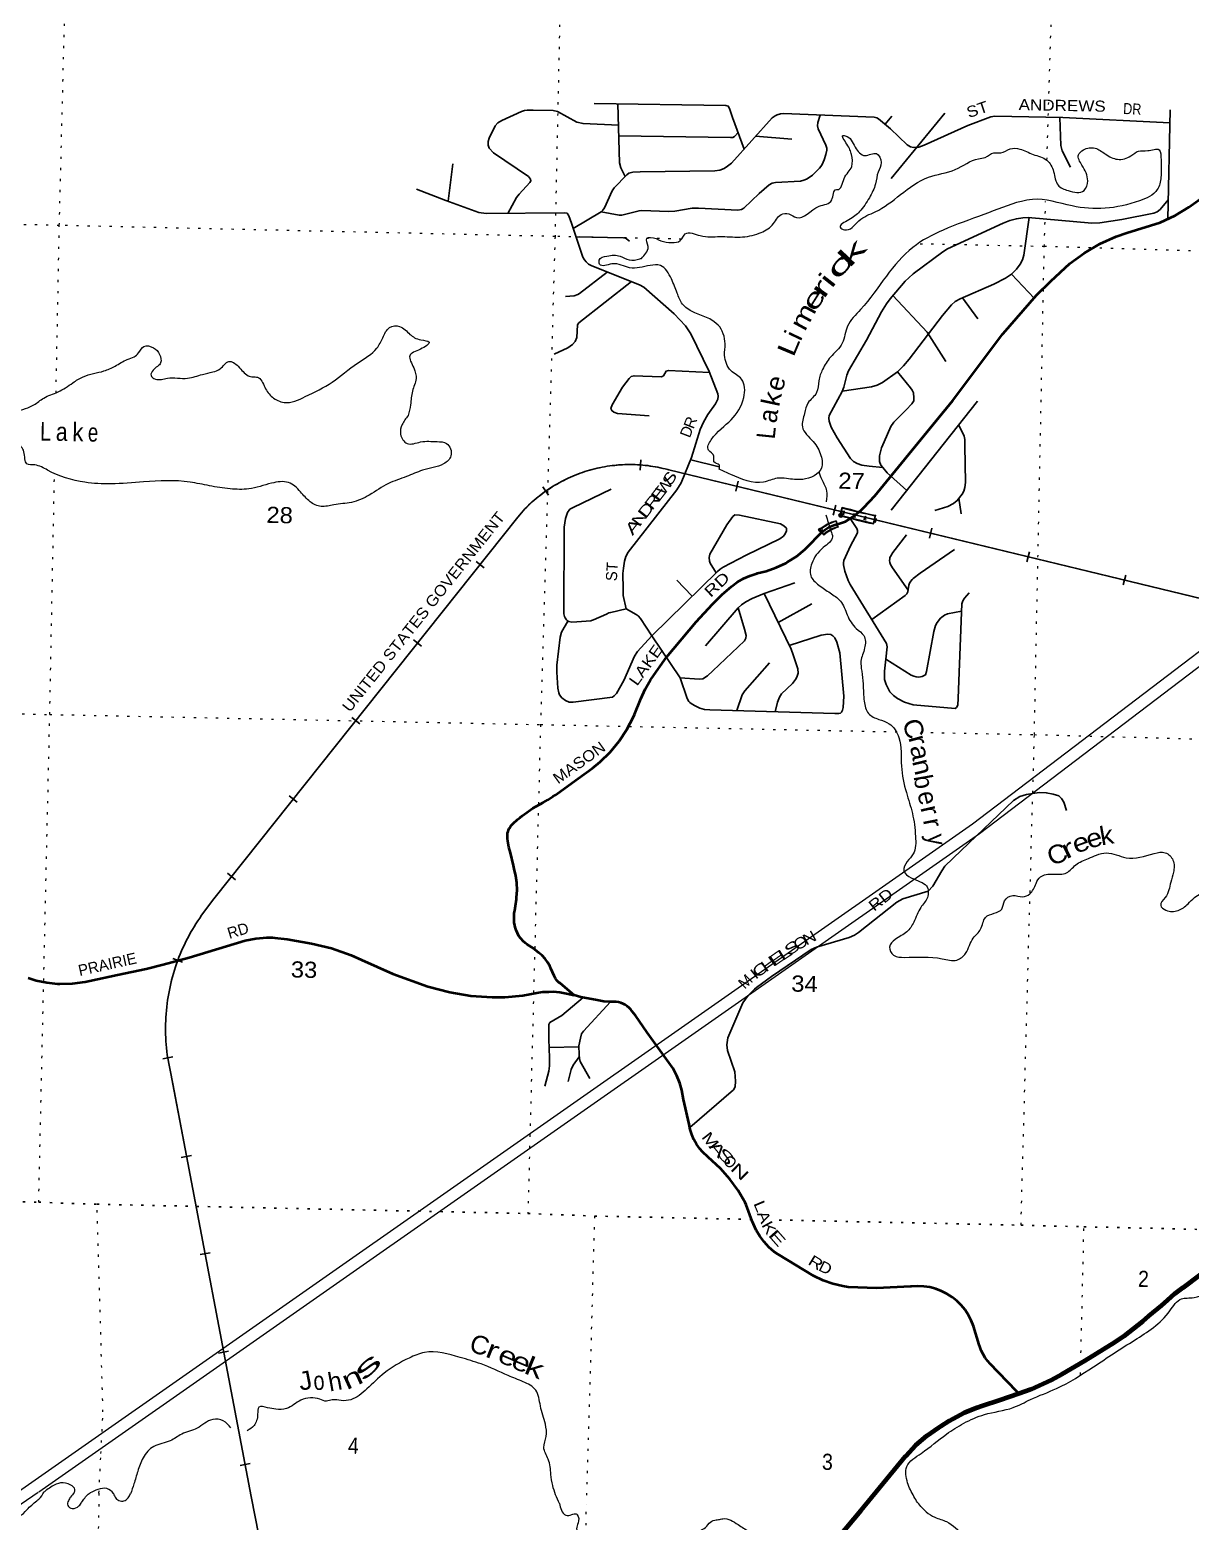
# Model space of a CAD drawing. Header units: feet. Extents: x -751810 to -497223, y -177792 to 12311.
# Drawn here: x -518754 to -506189, y -86075 to -69931 of the extents above; entities that cross this region are included whole.
import ezdxf
from ezdxf.enums import TextEntityAlignment as Align

# ---------------------------------------------------------------- set-up
doc = ezdxf.new("R2010")
doc.units = ezdxf.units.FT
doc.header["$LTSCALE"] = 80
doc.header["$PDMODE"] = 32
doc.header["$PDSIZE"] = 40
doc.linetypes.add('DOTTED', pattern=[1.5, 0.3, -1.2])
for name, color, linetype, lineweight in [('23', 7, 'Continuous', 70), ('26', 7, 'Continuous', 40), ('29', 7, 'Continuous', 25), ('34', 7, 'Continuous', 25), ('39', 7, 'Continuous', 13), ('46', 7, 'Continuous', 13), ('6', 7, 'DOTTED', 25), ('61', 7, 'Continuous', 13), ('7', 7, 'DOTTED', 13)]:
    doc.layers.add(name, color=color, linetype=linetype, lineweight=lineweight)
for name, color, linetype in [('27', 7, 'Continuous'), ('30', 7, 'Continuous'), ('41', 7, 'Continuous')]:
    doc.layers.add(name, color=color, linetype=linetype)

msp = doc.modelspace()

# ---------------------------------------------------------------- linework, layer by layer
at = {"layer": '23'}
for points in [[(-508048.36, -84692.44), (-507914.37, -84646.05), (-507911.21, -84644.74), (-507690.3, -84545.49), (-507578.2, -84483.93), (-507325.37, -84336.69), (-507004.61, -84137.36), (-506905.38, -84069.82), (-506703.64, -83910.48), (-506637.43, -83850.6), (-506499.89, -83739.28), (-506432.22, -83680.23), (-506353.7, -83609.12), (-506268.18, -83546.62), (-506266.58, -83545.58), (-505749.14, -83154.08)], [(-509755.1, -85958.81), (-509274.13, -85374.98), (-509266.34, -85366.41), (-509158.93, -85252.24), (-509040.18, -85149.94), (-508911.38, -85060.6), (-508889.11, -85047.09), (-508797.86, -84988.26), (-508760.38, -84966.58), (-508632.07, -84898.65), (-508497.36, -84844.51), (-508446.59, -84828.22), (-508245.08, -84760.55), (-508048.36, -84692.44)], [(-510374.81, -86689.46), (-510290.5, -86593.76), (-510268.29, -86568.56), (-510247.53, -86543.76), (-509755.1, -85958.81)]]:
    msp.add_lwpolyline(points, dxfattribs=at)
at = {"layer": '26'}
for p, q in [((-510205.02, -75395.84), (-510180.43, -75372.92)), ((-510875.01, -75813.25), (-510873.88, -75813.11))]:
    msp.add_line(p, q, dxfattribs=at)
for points in [[(-509752.68, -75132.31), (-509721.91, -75103.01), (-509604.8, -74974.93), (-508938.69, -74162.7), (-508760.25, -73943.67), (-508219.88, -73224.97), (-508214.18, -73217.7), (-507851.55, -72803.21), (-507698.23, -72651.43), (-507491.74, -72462.11), (-507335.43, -72347.05), (-507167.95, -72248.95), (-506991.13, -72168.91), (-506875.25, -72127.97), (-506513.31, -72017.19), (-506353.53, -71942.11), (-506202.48, -71850.74), (-506079.17, -71758.54)], [(-509921.64, -75251.89), (-509821.4, -75189.27), (-509752.68, -75132.31)], [(-510180.43, -75372.92), (-510145.81, -75341.94), (-510103.72, -75314.52), (-510048.91, -75291.99), (-510010.86, -75282.61)], [(-510010.86, -75282.61), (-509986.38, -75274.23), (-509921.65, -75251.87)], [(-510875.01, -75813.25), (-510782.2, -75790.61), (-510672, -75752.31), (-510566.41, -75702.7), (-510551.56, -75694.3), (-510453.3, -75630.69), (-510362.23, -75557.15), (-510279.34, -75474.5), (-510245.64, -75436.67), (-510205.05, -75395.82)], [(-512860.31, -80382.48), (-512885.66, -80360.3), (-512982.96, -80275.2), (-513011.37, -80250.79), (-513012.49, -80250.15), (-513024.67, -80242.18), (-513035.96, -80232.99), (-513046.22, -80222.66), (-513055.35, -80211.32), (-513063.24, -80199.09), (-513069.82, -80186.09), (-513074.99, -80172.49), (-513110.44, -80093.37), (-513124.66, -80062.92), (-513147.82, -80023.15), (-513175.01, -79986.01), (-513205.94, -79951.92), (-513240.26, -79921.25), (-513304.82, -79872.38), (-513369.93, -79831.73), (-513386.73, -79818.91), (-513412.88, -79795.26), (-513436.41, -79769), (-513457.07, -79740.42), (-513474.63, -79709.84), (-513488.9, -79677.6), (-513499.71, -79644.03), (-513506.96, -79609.53), (-513508, -79599.45), (-513510.58, -79574.34), (-513510.88, -79549.45), (-513507.46, -79494.49), (-513502.46, -79464.77), (-513498.21, -79439.51), (-513494.99, -79414.77), (-513485.6, -79342.55), (-513482.82, -79322.12), (-513477.44, -79244.38), (-513480.22, -79166.51), (-513491.12, -79089.35), (-513510.03, -79013.76), (-513517.91, -78978.94), (-513548.64, -78841.38), (-513566.41, -78778.41), (-513577.5, -78713.92), (-513579.73, -78683.75), (-513581.58, -78658.74), (-513580.22, -78633.75), (-513579.49, -78627.05), (-513575.77, -78609.85), (-513570.27, -78593.14), (-513563.06, -78577.09), (-513560.49, -78572.68), (-513543.77, -78547.62), (-513520.35, -78522.68), (-513474.69, -78479.91), (-513445.78, -78458.02), (-513420.96, -78439.23), (-513395.78, -78421.54), (-513305.33, -78358.02), (-513195.87, -78295.27), (-513171.02, -78281.03), (-513145.87, -78264.97), (-513091.37, -78230.19), (-513066.24, -78214.15), (-513041.37, -78196.31), (-512817.46, -78035.69), (-512660.92, -77925.01), (-512576.65, -77855.51), (-512468.42, -77748.53), (-512371.96, -77630.82), (-512288.34, -77503.68), (-512218.46, -77368.49), (-512205.95, -77342.61), (-512138.8, -77173.28), (-512091.62, -77067.98), (-512033.69, -76968.19), (-512022.38, -76951.22), (-511858.65, -76723.07), (-511539.31, -76338.44), (-511361.17, -76146.52), (-511341.31, -76124.96), (-511255.76, -76043.5), (-511155.95, -75957.91), (-511093.4, -75911.6), (-511026.35, -75872.08), (-510955.54, -75839.79), (-510881.74, -75815.08), (-510875.01, -75813.25)], [(-518773.13, -80194.21), (-518685.55, -80221.9), (-518569.87, -80245.53), (-518452.35, -80256.94), (-518428.82, -80257.74), (-518291.48, -80254.66), (-518155.21, -80237.24), (-518105.39, -80227.2), (-517803.48, -80159.67), (-517495.36, -80095.14), (-517311.01, -80049.55), (-517028.42, -79971.8), (-516422.21, -79790.12), (-516305.41, -79767.03), (-516186.84, -79756.28), (-516151.86, -79755.87), (-516126.94, -79755.58)], [(-516126.94, -79755.58), (-516101.86, -79758.56), (-515965.27, -79774.77), (-515704.55, -79820.54), (-515485.17, -79873.72), (-515272.56, -79949.55), (-515162.96, -79998.87), (-514824.65, -80149.43), (-514445.61, -80285.66), (-514207.22, -80349.23), (-513979.5, -80388.71), (-513748.91, -80404.17), (-513609.34, -80401.8), (-513415.19, -80383.84), (-513261.97, -80354.93), (-513198.93, -80345.93), (-513132.03, -80343.28), (-513085.29, -80342.96), (-513012.94, -80348.71), (-512941.58, -80361.99), (-512860.31, -80382.48)], [(-508048.36, -84692.44), (-508071.34, -84668.29), (-508357.98, -84367.03), (-508371.37, -84350.7), (-508379.74, -84341.53), (-508407.84, -84306.3), (-508432.11, -84268.33), (-508452.27, -84228.03), (-508468.11, -84185.84), (-508475.69, -84166.71), (-508535.72, -83965.39), (-508559.74, -83903.54), (-508590.1, -83844.55), (-508626.46, -83789.05), (-508668.42, -83737.66), (-508715.52, -83690.93), (-508767.24, -83649.39), (-508823.03, -83613.48), (-508882.26, -83583.59), (-508944.3, -83560.06), (-509008.45, -83543.15), (-509074.02, -83533.03), (-509140.29, -83529.83), (-509206.53, -83533.56), (-509219.05, -83535.06), (-509583.84, -83550.95), (-509891.09, -83541.38), (-509949.75, -83532.22), (-510059.05, -83506.07), (-510165.03, -83468.63), (-510266.51, -83420.33), (-510654.83, -83186.09), (-510692.53, -83158.56), (-510750.37, -83108.35), (-510802.65, -83052.36), (-510848.79, -82991.22), (-510888.29, -82925.59), (-510932.51, -82828.02), (-510995.8, -82651.34), (-511008.32, -82626.22), (-511084.48, -82494.56), (-511173.98, -82371.6), (-511275.85, -82258.66), (-511408.06, -82135.37), (-511468.77, -82078.56), (-511499.38, -82043.02), (-511533.46, -81994.98), (-511562.34, -81943.63), (-511585.69, -81889.55), (-511603.26, -81833.33), (-511614.86, -81775.58), (-511674.1, -81510.43), (-511692.79, -81410.28), (-511714.43, -81334.95), (-511746.83, -81253.57), (-511787.56, -81176.02), (-512070.41, -80785.55), (-512196.56, -80601.13), (-512230.63, -80556.24), (-512246.91, -80535.89), (-512265.22, -80517.36), (-512285.38, -80500.85), (-512307.14, -80486.53), (-512330.29, -80474.57), (-512354.56, -80465.09), (-512379.68, -80458.2), (-512405.39, -80453.97), (-512431.4, -80452.46), (-512457.43, -80453.67), (-512462.83, -80454.27), (-512464.87, -80454.23), (-512537.3, -80449.14), (-512608.8, -80436.51), (-512786.96, -80400.97), (-512860.31, -80382.48)]]:
    msp.add_lwpolyline(points, dxfattribs=at)
at = {"layer": '29'}
for p, q in [((-509493.16, -70952.36), (-509420.97, -70865.96)), ((-509427.19, -71541.91), (-508847.53, -70831.13)), ((-506404.62, -70796.56), (-506432.55, -71979.24)), ((-510894.25, -71082.11), (-510502.18, -71113.21)), ((-514174.85, -71380.59), (-514224.35, -71785.76)), ((-508125.66, -72574.42), (-507880.34, -72836.12)), ((-508654.49, -72830.54), (-508489.32, -73059.7)), ((-509425.29, -75130.84), (-508490.75, -73950.38)), ((-511289.7, -74663.25), (-511597.92, -74586.53)), ((-508693.71, -75001.88), (-508668.06, -75171.22)), ((-511748.52, -75889.55), (-511584.24, -76058.72)), ((-510649.84, -76347.76), (-510286.97, -76145.98)), ((-512018.96, -76491), (-511710.25, -76945.37)), ((-512809.83, -80939.47), (-513129.37, -80946.47))]:
    msp.add_line(p, q, dxfattribs=at)
for points in [[(-513578.76, -71917.79), (-513482.86, -71746.9), (-513456.4, -71709.05), (-513339.69, -71584.72), (-513328.02, -71565.39), (-513332.37, -71547.97), (-513354.79, -71520.28), (-513732.84, -71263.39), (-513780.61, -71210.58), (-513791.49, -71180.1), (-513789.23, -71138.09), (-513778.43, -71103.92), (-513713.15, -70971.14), (-513685.71, -70939.16), (-513641.35, -70912.37), (-513430.29, -70814.41), (-513397.65, -70803.53), (-513370.01, -70799.85), (-513304.09, -70799.18), (-513086.5, -70805.71), (-513040.57, -70815.23), (-512829.21, -70928.99), (-512762.29, -70945.02), (-512379.83, -70964.23)], [(-512869.17, -72081.33), (-512566.52, -71900.2), (-512547.97, -71883.19), (-512530.56, -71857.07), (-512447.88, -71673.13), (-512425.91, -71641.69), (-512289.07, -71499.47), (-512266.19, -71482.67), (-512222.67, -71471.78), (-512143.86, -71467.72), (-511335.62, -71458.77), (-511282.69, -71450.02), (-511234.82, -71430.43), (-511200.01, -71406.48), (-511155.42, -71373.43), (-510715.8, -70883.06), (-510684.32, -70860.12), (-510660.39, -70849.24), (-510625.57, -70838.35), (-510592.47, -70836.91), (-509610.09, -70876.93), (-509581.13, -70882.96), (-509563.72, -70893.85), (-509433.08, -71002.18), (-509252.57, -71176.82), (-509218.95, -71198.24), (-509185.12, -71205.12), (-509128.54, -71200.77), (-509069.93, -71180.6), (-508596.29, -70965.61), (-508347.26, -70873.43), (-508303.3, -70866.05), (-507567.78, -70879.99), (-506407.94, -70937.16)], [(-512641.22, -70727.42), (-511218.32, -70748.52), (-511191.3, -70755.64), (-511176.07, -70781.76), (-511145.9, -70878.08), (-511019.99, -71222.37)], [(-512566.52, -71900.2), (-512371.72, -71938.7), (-512343.96, -71937.91), (-512157.39, -71889.72), (-512128.1, -71887.25), (-511838.8, -71897.97), (-511770.08, -71892.98), (-511582.96, -71862.51), (-511514.63, -71863.11), (-511089.03, -71882.1), (-511048.46, -71876.69), (-511023.75, -71862.51), (-510854.84, -71701.29), (-510749.59, -71610), (-510714.47, -71591.23), (-510679.96, -71583.88), (-510408.57, -71568.11), (-510370.98, -71559.93), (-510344.87, -71549.05), (-510313.32, -71528.37), (-510279.6, -71503.34), (-510203.44, -71429.33), (-510189.3, -71410.83), (-510174.65, -71387.35), (-510153.4, -71336.82), (-510135.99, -71279.14), (-510124.02, -71233.42), (-510122.93, -71210.57), (-510133.31, -71179.38), (-510217.05, -71001.49), (-510225.2, -70970.04), (-510220.07, -70935.24), (-510195.94, -70853.06)], [(-512385.75, -70731.21), (-512369.52, -71369.77), (-512353.23, -71426.07), (-512307.56, -71518.68)], [(-507600.87, -70878.36), (-507590.45, -71182.54), (-507574.96, -71239.95), (-507483.48, -71418.99)], [(-511085.32, -71043.72), (-511121.67, -71084.33), (-511141.26, -71095.21), (-511167.3, -71096.4), (-512376.92, -71078.77)], [(-514566.98, -71655.08), (-514249.19, -71776.59), (-513892.67, -71908.24), (-513813.15, -71920.08), (-512964.72, -71911.79), (-512935.28, -71916.94), (-512917.87, -71943.06), (-512888.04, -72025.37), (-512764.92, -72390.47), (-512749.24, -72419.76), (-512730.75, -72443.71), (-512705.72, -72466.56), (-512669.88, -72486.3), (-512150.34, -72691.33), (-512104.09, -72717.98), (-511777.71, -73005.31), (-511654.54, -73136.71), (-511594.93, -73222.99), (-511398.68, -73630.35), (-511303.36, -73871.65), (-511299.01, -73897.77), (-511304.71, -73928.78), (-511329.47, -73980.49), (-511411.76, -74095.55), (-511460.03, -74176.39), (-511494.61, -74256.7), (-511587.69, -74562.12), (-511701.55, -74833.77), (-511747.76, -74910.59), (-512274.62, -75586.11), (-512298.83, -75631.94), (-512312.98, -75682.69), (-512324.94, -75758.19), (-512332.37, -75815.88), (-512330.39, -75987.43), (-512327.95, -76054.67), (-512295.97, -76199.63)], [(-506427.67, -71772.7), (-506515.3, -71875.56), (-506545.76, -71901.68), (-506584.42, -71917.06), (-506929.18, -71983.68), (-507165.89, -72019.22), (-507255.42, -72022.52), (-507944.02, -71963.19), (-508001.43, -71964.8), (-508071.06, -71975.68), (-508140.69, -71993.1), (-508214.29, -72023), (-508817.39, -72302.19), (-508866.28, -72333.39), (-509189.46, -72572.11), (-509237.33, -72615.64), (-509277.16, -72651.71), (-509437.52, -72842.02), (-509476.68, -72898.61), (-509531.44, -72982.6), (-509694.92, -73290.89), (-509887.93, -73623.47), (-509905.69, -73668.63), (-509937.97, -73799.78), (-509958.6, -73844.3), (-510097.26, -74106.86), (-510101.17, -74135), (-510098.99, -74167.65), (-510077.23, -74232.96), (-510012.48, -74348.96), (-509866.17, -74570.35), (-509833.43, -74604.64), (-509794.37, -74626.95), (-509744.32, -74642.18), (-509665.32, -74653.51), (-509516.78, -74667.96)], [(-507934.2, -71964.04), (-507990.41, -72371.68), (-508005.79, -72419.74), (-508029.72, -72467.63), (-508071.1, -72522.84), (-508125.46, -72574.29), (-508190.74, -72617.82), (-508316.8, -72685.35), (-508681.01, -72841.94), (-508732.53, -72872.5), (-508773.87, -72907.33), (-508870.71, -73023.42), (-509231.65, -73495.01), (-509293.91, -73566.88), (-509358.38, -73633.38), (-509520.2, -73747.55), (-509576.77, -73778.03), (-509638.24, -73795.34), (-509957.59, -73842.12)], [(-512840.62, -72172.7), (-512323.55, -72182.99), (-512305.35, -72186.85), (-512293.39, -72194.46), (-512261.77, -72218.09)], [(-512502.43, -72552.38), (-512800.38, -72785.44), (-512819.32, -72796.83), (-512859.13, -72809.39), (-512952.33, -72818.74)], [(-512238.6, -72656.5), (-512809.08, -73103.25), (-512824.28, -73123.74), (-512830.84, -73259.97), (-512849.12, -73303.88), (-512878.71, -73338.34), (-512928.56, -73372.81), (-513074.32, -73440.66)], [(-509409.29, -72808.52), (-509036.29, -73205.29), (-508834, -73519.52)], [(-511394.14, -73639.78), (-511838.72, -73617.19), (-511862.57, -73625.67), (-511893.03, -73675.74), (-511914.17, -73688.18), (-512115.08, -73680.91), (-512210.71, -73675.74), (-512241.78, -73684.87), (-512265.11, -73706.21), (-512335.96, -73797.69), (-512449.44, -73990.44), (-512460.94, -74030.55), (-512450.39, -74052.61), (-512428.3, -74069.73), (-512388.54, -74083.71), (-512047.19, -74109.31)], [(-509360.14, -73634.62), (-509218.27, -73806.17), (-509200.35, -73832.44), (-509185.12, -73860.74), (-509181.73, -73915.09), (-509182.94, -73945.63), (-509202.52, -73978.28), (-509264.12, -74046.16), (-509398.8, -74178.38), (-509428.82, -74224.26), (-509504.55, -74391.31), (-509533.26, -74457.17), (-509553.05, -74540.98), (-509555.01, -74579.06), (-509552.84, -74605.18), (-509537.61, -74642.19), (-509516.78, -74667.96)], [(-508695.3, -74208.76), (-508635.23, -74331.2), (-508628.09, -74365.74), (-508628.74, -74433.61), (-508623.74, -74829.38), (-508629.58, -74886.98), (-508641.15, -74925.16), (-508658.55, -74955.64), (-508712.1, -75026.07), (-508752.12, -75060.12), (-508813.58, -75090.62), (-508954.96, -75134.46)], [(-509516.78, -74667.96), (-509469.43, -74726.9), (-509256.94, -74918.19)], [(-512457.24, -74903.08), (-512871.07, -75101.48), (-512904.79, -75120.5), (-512929.82, -75155.9), (-512953.75, -75219.02), (-512966.05, -75316.1), (-512972.21, -76252.85), (-512965.74, -76282.35), (-512958.1, -76296.51), (-512940.7, -76318.28), (-512930.92, -76330.24), (-512918.94, -76335.69), (-512885.12, -76342.53), (-512831.9, -76340.04), (-512677.41, -76326.98), (-512670.46, -76325.17), (-512648.34, -76318.35), (-512507.69, -76255.15), (-512482.69, -76243.17), (-512463.39, -76237.03), (-512295.97, -76199.63)], [(-512018.96, -76491), (-511308.86, -75794.37), (-511279.44, -75768.64), (-511244.62, -75749.05), (-510998.64, -75618.86), (-510634.09, -75440.22), (-510591.86, -75411.66), (-510574.45, -75387.71), (-510559.22, -75355.06), (-510562.02, -75327.04), (-510589.68, -75300.64), (-510625.63, -75279.87), (-511070.55, -75183.1), (-511118.65, -75181.59), (-511142.36, -75200.51), (-511204.73, -75290.53), (-511390.41, -75605.39), (-511399.02, -75642.45), (-511394.76, -75681.57), (-511387.88, -75702.82), (-511323.19, -75808.42)], [(-509869.86, -75219.55), (-509798.17, -75327.82), (-509791.64, -75349.59), (-509792.85, -75375.64), (-509867.36, -75516.86), (-509939.61, -75676.1), (-509943.96, -75702.22), (-509942.84, -75722.26), (-509928.72, -75791.47), (-509911.32, -75841.53), (-509891.73, -75891.6), (-509869.66, -75934.09), (-509477.32, -76574.38), (-509470.15, -76611.57), (-509483.9, -76742.79)], [(-509244.05, -75995.19), (-509410.86, -75756.64), (-509433.17, -75719.65), (-509441.33, -75696.25), (-509443.51, -75676.66), (-509442.96, -75656.52), (-509439.7, -75643.46), (-509434.79, -75630.39), (-509408.11, -75588.51), (-509260.46, -75396.32)], [(-509637.8, -76312.49), (-509276.46, -76054.05), (-509257.46, -76035.27), (-509247.66, -76015.67), (-509234.61, -75941.66), (-509226.99, -75922.08), (-509213.83, -75900.6), (-509199.79, -75881.81), (-509188.92, -75869.83), (-509111.97, -75811.98), (-508742.26, -75557.19)], [(-511437.67, -76600.74), (-511085.22, -76188.75), (-511046.97, -76155.71), (-511000.36, -76123.44), (-510930.73, -76086.44), (-510801.89, -76033.3), (-510470.47, -75918.32)], [(-510801.02, -76032.94), (-510511.5, -76635.83), (-510489.03, -76695.92), (-510438.35, -76849.67), (-510434.63, -76896.18), (-510447.68, -76939.72), (-510462.92, -76963.66), (-510494.98, -77005.22), (-510613.28, -77117.65), (-510636.99, -77155.22), (-510658.89, -77209.19), (-510682.11, -77312.55)], [(-509483.9, -76742.79), (-509498.44, -76872.79), (-509500.62, -76935.92), (-509498.44, -76964.21), (-509482.03, -77017.65), (-509439.69, -77097), (-509402.7, -77138.36), (-509357.67, -77168.12), (-509280.85, -77208.01), (-509237.33, -77223.25), (-509187.85, -77237.08), (-508734.14, -77276.54), (-508719.45, -77266.79), (-508704.22, -77240.67), (-508700.28, -77164.75), (-508660.7, -76144.29), (-508652, -76110.91), (-508634.59, -76082.61), (-508582.53, -76027.2)], [(-512295.97, -76199.63), (-512186.78, -76258.41), (-512167.2, -76273.65), (-512140.77, -76304.46), (-512018.96, -76491)], [(-511710.25, -76945.37), (-511505.44, -76960.73), (-511466, -76954.97), (-511415.96, -76922.32), (-511357.33, -76870.86), (-511016.7, -76545.38), (-511000.36, -76517.44), (-510998.18, -76489.15), (-511014.75, -76417.02), (-511083.25, -76186.45)], [(-512929.47, -76330.9), (-512996.21, -76449.96), (-513010.23, -76507), (-513048.43, -76806.95), (-513046.09, -76883.57), (-513037.55, -77057.27), (-513026.67, -77109.51), (-513017.64, -77128.77), (-512991.86, -77161.75), (-512952.69, -77192.23), (-512913.52, -77207.46), (-512870.11, -77209.41), (-512445.12, -77154.11), (-512426.12, -77142.16), (-512402.19, -77113.86), (-512321.77, -76973.56), (-512205.22, -76710.65), (-512173.72, -76661.1), (-512018.96, -76491)], [(-508663.76, -76223.1), (-508817.37, -76252.4), (-508849.48, -76265.61), (-508893.53, -76300.29), (-508930.52, -76348.18), (-508945.75, -76380.83), (-508964.76, -76444.28), (-509043.71, -76878.32), (-509056.72, -76911.97), (-509092.76, -76931.69), (-509126.35, -76938.09), (-509154.64, -76935.92), (-509180.75, -76929.38), (-509209.14, -76917.77), (-509483.9, -76742.79)], [(-511710.25, -76945.37), (-511634.1, -77168.28), (-511616.69, -77200.93), (-511607.44, -77211.81), (-511592.76, -77224.87), (-511555.77, -77246.64), (-511499.19, -77272.76), (-511474.71, -77282.01), (-511449.15, -77288), (-511391.85, -77291.58), (-510035.57, -77331.65), (-509992.92, -77331.54), (-509975.51, -77327.18), (-509964.99, -77316.75), (-509953.75, -77296.71), (-509947.22, -77268.41), (-509940.24, -77142.62), (-509983.43, -76676.5), (-510014.68, -76560.97), (-510038.61, -76513.08), (-510059.01, -76490.72), (-510079.96, -76476.07), (-510112.59, -76473.89), (-510183.55, -76484.68), (-510530.6, -76596.05)], [(-510744.92, -76784.51), (-511011.24, -77087.75), (-511039.61, -77128.78), (-511098.46, -77300.25)], [(-511607.47, -81812.37), (-511132.54, -81404.26), (-511116.23, -81372.71), (-511111.88, -81311.76), (-511119.58, -81211.89), (-511198.91, -80980.9), (-511207.59, -80917.57), (-511194.56, -80841.59), (-511033.54, -80462.84), (-510976.4, -80385.7), (-510906.28, -80316.47), (-510885.58, -80297.4), (-510721.96, -80177.18), (-510293.74, -79888.18), (-510236.75, -79862.08), (-509883.38, -79757.48), (-509823.75, -79731.45), (-509780.23, -79700.98), (-509366.81, -79374.47), (-509302.13, -79339.62), (-509025.43, -79253.83), (-508975.15, -79200.33), (-508879.4, -79035.53), (-508844.6, -78982.66), (-508668.99, -78814.27), (-508101.94, -78271.8), (-508035.17, -78229.5), (-507961.19, -78207.74), (-507823.23, -78186.05), (-507747.95, -78190.32), (-507673.97, -78203.38), (-507610.72, -78223.6), (-507582.58, -78251.27), (-507556.47, -78290.45), (-507526.7, -78383.44)], [(-512762.02, -80405.95), (-512991.85, -80599.73), (-513122.4, -80678.34), (-513134.08, -80699.73), (-513132.43, -80856.23), (-513125.48, -81060.97), (-513126.75, -81146.33), (-513133.67, -81203.27), (-513178.36, -81367.04)], [(-512466.04, -80454.07), (-512759.27, -80772.02), (-512778.6, -80800.23), (-512791.66, -80848.12), (-512807.89, -80929.71), (-512806.89, -81022.26), (-512802.54, -81067.97), (-512794.37, -81098.44), (-512688.61, -81282.71)], [(-512804.5, -81047.35), (-512869.99, -81137.63), (-512892.17, -81185.12), (-512924.29, -81315)]]:
    msp.add_lwpolyline(points, dxfattribs=at)
at = {"layer": '34'}
for p, q in [((-512137.17, -74586.75), (-512146.32, -74696.98)), ((-513200.04, -74878.49), (-513135.97, -74968.66)), ((-511082.62, -74817.67), (-511108.64, -74925.17)), ((-510027.92, -75075.66), (-510053.94, -75183.16)), ((-508985.19, -75325.38), (-509011.22, -75432.89)), ((-513921.56, -75686.75), (-513835.06, -75755.69)), ((-507930.5, -75583.37), (-507956.52, -75690.88)), ((-506887.77, -75833.09), (-506913.79, -75940.6)), ((-514600.32, -76534.23), (-514513.82, -76603.17)), ((-515266.55, -77374.35), (-515180.05, -77443.28)), ((-515945.31, -78221.82), (-515858.82, -78290.76)), ((-516611.54, -79061.94), (-516525.04, -79130.88)), ((-517205.14, -79984.31), (-517101.94, -80024.12)), ((-517312.53, -81069.35), (-517203.78, -81049.17)), ((-517113.2, -82136.95), (-517004.54, -82116.25)), ((-516909.99, -83189.73), (-516801.33, -83169.03)), ((-516709.37, -84256.83), (-516600.71, -84236.13)), ((-516477.07, -85472.56), (-516368.42, -85451.86))]:
    msp.add_line(p, q, dxfattribs=at)
at = {"layer": '34', "lineweight": 13}
for p, q in [((-505481.71, -76231.18), (-511834.65, -74693.36)), ((-509981.84, -75192.03), (-509958.76, -75098.62)), ((-509972.16, -75186.24), (-509952.84, -75108.02)), ((-509603.94, -75192.08), (-509621.37, -75270.74)), ((-509615.31, -75280.33), (-509594.48, -75186.4)), ((-516358.47, -85814.84), (-516030.69, -87478.55))]:
    msp.add_line(p, q, dxfattribs=at)
at = {"layer": '34'}
for points in [[(-505481.96, -76232.26), (-511834.92, -74694.43), (-511846.49, -74691.27), (-511873.13, -74684.24), (-511899.96, -74677.9), (-511926.89, -74671.89), (-511953.79, -74666.33), (-511980.88, -74661.23), (-512008.07, -74656.69), (-512035.45, -74652.61), (-512062.7, -74648.86), (-512090.14, -74645.79), (-512117.56, -74643.17), (-512145.09, -74640.88), (-512172.45, -74639.15), (-512200.13, -74637.99), (-512227.68, -74637.16), (-512255.21, -74637.01), (-512282.72, -74637.06), (-512310.41, -74637.81), (-512337.86, -74638.99), (-512365.28, -74640.61), (-512392.91, -74642.7), (-512420.28, -74645.44), (-512447.64, -74648.4), (-512474.96, -74652.03), (-512502.39, -74656.01), (-512529.43, -74660.52), (-512556.58, -74665.59), (-512583.59, -74671), (-512610.58, -74676.86), (-512637.3, -74683.36), (-512664.13, -74690.22), (-512690.7, -74697.5), (-512717.14, -74705.34), (-512743.34, -74713.61), (-512769.51, -74722.33), (-512795.55, -74731.38), (-512821.33, -74741.08), (-512846.98, -74751.12), (-512872.51, -74761.7), (-512897.89, -74772.61), (-512922.91, -74784.07), (-512947.82, -74795.85), (-512972.46, -74808.08), (-512996.97, -74820.85), (-513021.12, -74833.93), (-513045.26, -74847.47), (-513068.92, -74861.42), (-513092.56, -74875.83), (-513115.74, -74890.66), (-513138.78, -74905.81), (-513161.48, -74921.29), (-513184.03, -74937.3), (-513206.11, -74953.75), (-513227.97, -74970.42), (-513249.67, -74987.63), (-513270.93, -75005.05), (-513291.93, -75022.89), (-513312.58, -75041.28), (-513332.89, -75059.76), (-513352.94, -75078.68), (-513372.64, -75098.14), (-513391.99, -75117.69), (-513410.99, -75137.57), (-513429.61, -75157.95), (-513469.39, -75207.02), (-516762.35, -79338.79), (-516893.16, -79515.49), (-516893.39, -79515.7)], [(-516893.39, -79515.7), (-516914.29, -79546.05), (-516935, -79576.68), (-516955, -79607.84), (-516974.73, -79639.41), (-516993.58, -79671.07), (-517011.95, -79703.3), (-517029.85, -79735.7), (-517047.28, -79768.45), (-517063.81, -79801.51), (-517080.07, -79834.97), (-517095.68, -79868.54), (-517110.59, -79902.45), (-517124.86, -79936.49), (-517138.64, -79970.9), (-517151.96, -80005.45), (-517164.41, -80040.31), (-517176.39, -80075.33), (-517187.69, -80110.68), (-517198.54, -80146.18), (-517208.51, -80181.79), (-517218.04, -80217.55), (-517226.91, -80253.43), (-517235.1, -80289.65), (-517242.65, -80325.78), (-517249.72, -80362.28), (-517255.96, -80398.66), (-517261.72, -80435.41), (-517266.63, -80472.04), (-517271.1, -80508.84), (-517274.94, -80545.54), (-517278.09, -80582.58), (-517280.39, -80619.5), (-517282.28, -80656.37), (-517283.48, -80693.57), (-517284.07, -80730.48), (-517284.01, -80767.52), (-517283.08, -80804.65), (-517281.76, -80841.52), (-517279.77, -80878.5), (-517276.92, -80915.59), (-517273.67, -80952.41), (-517269.79, -80989.15), (-517265.05, -81025.95), (-517206.29, -81342.49), (-516358.39, -85809.49)], [(-516358.4, -85809.48), (-516029.62, -87478.34)]]:
    msp.add_lwpolyline(points, dxfattribs=at)
at = {"layer": '34', "lineweight": 13}
for points in [[(-513430.45, -75157.23), (-513470.25, -75206.33), (-516763.23, -79338.11), (-516893.99, -79514.75)], [(-517266.14, -81026.12), (-517207.38, -81342.69), (-516356.44, -85809.69)]]:
    msp.add_lwpolyline(points, dxfattribs=at)
for centre, radius, start, end in [((-512257.26, -76216.35), 1580.54, 74.49125, 137.92512), ((-505998.73, -59462.6), 16225.91, 255.7899, 257.12121), ((-505998.73, -59462.6), 16217.92, 255.81803, 257.09279), ((-505998.73, -59462.6), 16129.7, 255.7899, 257.11899), ((-505998.73, -59462.6), 16137.35, 255.81651, 257.09076), ((-515161.98, -80742.73), 2123.16, 144.66363, 187.67046)]:
    msp.add_arc(centre, radius, start, end, dxfattribs=at)
at = {"layer": '34', "linetype": 'DOTTED', "lineweight": 100}
msp.add_arc((-505987.23, -59485.72), 16163.14, 255.79313, 257.11642, dxfattribs=at)
at = {"layer": '34'}
msp.add_point((-509972.16, -75186.24), dxfattribs=at)
at = {"layer": '39'}
for points in [[(-512131.3, -72404.71), (-512081.65, -72349.57), (-512059.7, -72275.62), (-512071.61, -72188.72), (-512033.12, -72177.61), (-511919.39, -72214.72), (-511803.21, -72233.76), (-511710.14, -72211.94), (-511656.02, -72138.79), (-511493.6, -72159), (-511282.63, -72168.35), (-511063.52, -72173.87), (-510855.32, -72132.81), (-510714.32, -72043.73), (-510616.98, -71931.4), (-510536.33, -71923.37), (-510452.85, -71963.73), (-510206.42, -71841.07), (-510069.93, -71772.01), (-510018.88, -71660.53), (-510008.83, -71660.78), (-509937.48, -71541.76), (-509853.77, -71410.96), (-509856.59, -71282.01), (-509906.05, -71167.99), (-509945.96, -71074.35), (-509923.9, -71076.92), (-509816.34, -71200.46), (-509710, -71291.74), (-509586.78, -71270.69), (-509536.87, -71366.59), (-509567.62, -71470.53), (-509596.95, -71598.67), (-509663.03, -71748.04), (-509769.35, -71898.41), (-509886.24, -71988.09), (-509978.75, -72068.32), (-509933.17, -72095.65), (-509777.89, -71998.88), (-509598.44, -71900.7), (-509324.27, -71714.3), (-509023.91, -71526.53), (-508732.2, -71443.27), (-508481.89, -71326.74), (-508409.12, -71312.47), (-508315.35, -71262.48), (-508238.92, -71262.39), (-508139.32, -71220.6), (-508032.73, -71221.27), (-507889.35, -71279.26), (-507742.05, -71341.38), (-507668.72, -71466.07), (-507620.06, -71612.28), (-507510.91, -71671.42), (-507337.88, -71669.74), (-507299.1, -71566.01), (-507361.22, -71395.28), (-507398.67, -71283.58), (-507345.05, -71230.56), (-507219.87, -71211.57), (-507108.81, -71274.78), (-506975.48, -71332.52), (-506831.76, -71295.87), (-506747.99, -71243.61), (-506649.29, -71238.04), (-506526.37, -71229.06), (-506505, -71340.35), (-506505.64, -71527.62), (-506545.13, -71659.53), (-506739.25, -71781.5), (-507111.38, -71862.74), (-507468.78, -71837.61), (-507897.45, -71766.39), (-508016.66, -71787.55), (-508424.51, -71930.31), (-508865.17, -72098.42), (-509191.66, -72285.52), (-509478.98, -72596.45), (-509757.51, -72957.95), (-509898.76, -73137.64), (-509957.7, -73323.43), (-510084.18, -73475.3), (-510169.9, -73606.05), (-510209.19, -73729.91), (-510234.51, -73858.16), (-510327.82, -73970.59), (-510364.8, -74082.43), (-510388.51, -74226.82), (-510271.85, -74388.85), (-510187.12, -74540.01), (-510182.43, -74675.05), (-510384.59, -74796.82), (-510561.39, -74788.33), (-510661.9, -74785.8), (-510807.73, -74826.42), (-511163.68, -74742.93), (-511289.02, -74687.42)], [(-511289.02, -74687.42), (-511289.88, -74641.08), (-511345.36, -74607.46), (-511345.82, -74545.02), (-511404.57, -74481.11), (-511375.63, -74369.07), (-511159.01, -74151), (-511022.28, -73910.79), (-511047.53, -73712.8), (-511161.86, -73619.3), (-511230.17, -73454.46), (-511225.05, -73329.73), (-511300.45, -73126.45), (-511687.02, -72899.22), (-511744.42, -72780.97), (-511806.94, -72626.35), (-511926.06, -72482.38), (-512036.67, -72481.6), (-512258.54, -72506.21), (-512450.61, -72465.12), (-512583.43, -72467.81), (-512588.36, -72423.39), (-512504.79, -72379.18), (-512362.02, -72380.76), (-512262.46, -72421.54), (-512147.53, -72410.34), (-512131.3, -72404.71)], [(-522107.03, -74710.61), (-522388.11, -74608.87), (-522613.86, -74466.24), (-522794.88, -74385.15), (-522863.44, -74310.93), (-522875.05, -74211.96), (-522846.52, -74116.02), (-522819.69, -74007.95), (-522857.24, -73900.27), (-522946.39, -73845.67), (-523058.21, -73812.64), (-523147.81, -73776.15), (-523179.23, -73664.6), (-523067.93, -73556.65), (-522860.04, -73366.55), (-522721.45, -73293.53), (-522551.14, -73239.42), (-522446.81, -73250.11), (-522426.35, -73317.08), (-522449.62, -73362.81), (-522390.56, -73414.64), (-522350.51, -73502.24), (-522364.42, -73576.4), (-522318.18, -73658.12), (-522247.87, -73742.46), (-522079.22, -73754.77), (-521888.76, -73699.16), (-521740.16, -73708.95), (-521505.72, -73664.51), (-521335.47, -73612.42), (-521247.32, -73626.73), (-521206.96, -73702.26), (-521146.45, -73776.28), (-521025.54, -73767.24), (-520938.1, -73729.17), (-520838.24, -73757.87), (-520636.06, -73958.31), (-520602.68, -74071.92), (-520621.27, -74172.14), (-520547.74, -74208.23), (-520355.87, -74257.37), (-519867.85, -74287.8), (-519664.82, -74292.92), (-519520.2, -74220.05), (-519385.57, -74225.46), (-519262.05, -74192.32), (-519165.06, -74174.63), (-519041.64, -74145.52), (-518913.04, -74070.23), (-518799.42, -74030.81), (-518709.92, -73990.77), (-518603.49, -73916.94), (-518446.95, -73850.4), (-518287.61, -73751.72), (-518175.34, -73686.08), (-517950.51, -73623.28), (-517830.56, -73571.94), (-517698, -73498.76), (-517624.88, -73470.39), (-517575.53, -73427.33), (-517517.49, -73358.32), (-517413.27, -73373.03), (-517348.69, -73445.14), (-517336.82, -73534.04), (-517419.28, -73614.53), (-517440.83, -73672.38), (-517393.54, -73711.84), (-517264.54, -73701), (-517045.33, -73702.5), (-516883.37, -73660.27), (-516772.11, -73634.88), (-516692.81, -73600.63), (-516598.29, -73520.45), (-516497.02, -73573.35), (-516388.92, -73674.75), (-516336.95, -73688.14), (-516288.76, -73691.37), (-516209, -73800.11), (-516127.18, -73906.89), (-515999.88, -73964.47), (-515771.03, -73901.78), (-515479.47, -73744), (-515206.86, -73539.43), (-514995.65, -73377.62), (-514932.49, -73264.42), (-514857.32, -73153.55), (-514750.43, -73142.15), (-514637.9, -73227.55), (-514520.71, -73286.89), (-514430.8, -73311.31), (-514523.21, -73387.52), (-514639.65, -73459.09), (-514596.67, -73591.07), (-514571.38, -73706.49), (-514610.97, -73842.43), (-514630.71, -73988.94), (-514657.79, -74107.07)], [(-514657.79, -74107.07), (-514722.56, -74204.11), (-514739.23, -74308.4), (-514669.32, -74408.84), (-514522.08, -74392.42), (-514342.98, -74388.88), (-514240.86, -74407.56), (-514193.91, -74541.66), (-514272.5, -74628.28), (-514501.55, -74699.03), (-514674.22, -74767.17), (-514871.21, -74842.75), (-515077.44, -74966.43), (-515270.51, -75046.14), (-515462.23, -75071.51), (-515599.47, -75090.2), (-515718.88, -75038.86), (-515822.81, -74931.52), (-515953.08, -74831.58), (-516136.3, -74839.04), (-516383.2, -74899.27), (-516584.36, -74900.23), (-516808.8, -74866.38), (-517019.02, -74826.85), (-517521.81, -74824.23), (-517874.34, -74845.55), (-518157.52, -74828.34), (-518560.56, -74697.35), (-518699.97, -74641.47), (-518784.15, -74629.28), (-518817.08, -74497.56), (-518891.36, -74411.1), (-519015.59, -74391.86), (-519199.27, -74336.88), (-519516.72, -74403.39), (-520013.93, -74419.04), (-520243.94, -74447.47), (-520587.97, -74531.43), (-521070.1, -74668.29), (-521467.45, -74793.19), (-521752.03, -74832.33), (-521932.04, -74791.54), (-522114.92, -74704.37)], [(-510210.44, -74715.88), (-510179.46, -74797.96), (-510126.23, -74922.15), (-510131.8, -75038.65)], [(-510133.45, -75182.17), (-510109.01, -75264.54), (-510081.44, -75355.55)], [(-510081.44, -75355.55), (-510062.51, -75418.06), (-510161.61, -75535.45), (-510286.63, -75709.51), (-510297.93, -75840.12), (-510209.92, -75941.02), (-510087.35, -76026.67), (-509976.88, -76114.04), (-509902.2, -76264.94), (-509805.29, -76412.38), (-509722.72, -76488.97), (-509713.97, -76622.1), (-509753.76, -76766.09), (-509746.36, -76873), (-509731.73, -77012.32), (-509718.3, -77199.94), (-509671.3, -77332.02), (-509560.23, -77395.24), (-509448.77, -77442.35), (-509343.87, -77592), (-509315.36, -77900.83), (-509262.17, -78188.13), (-509197.37, -78413.29), (-509163.33, -78661.84), (-509188.19, -78852.52), (-509252.61, -78935.48), (-509289.29, -79035.24), (-509210.69, -79109.72), (-509111.18, -79152.5), (-509045.9, -79196.44), (-509034.98, -79323.58), (-509106.03, -79430.53), (-509182.46, -79591.72), (-509257.43, -79694.55), (-509384.21, -79777.94), (-509444.61, -79861), (-509400.48, -79946.69), (-509284.44, -79971.77), (-508874.47, -79986.13), (-508715.92, -80000.2), (-508621.6, -79928.07), (-508539.04, -79763.01), (-508458.19, -79666.37), (-508404.73, -79538.84), (-508311.11, -79494.88), (-508229.5, -79448.61), (-508199.11, -79358.76), (-508111.22, -79302.58), (-508002.92, -79315.38), (-507925.73, -79285.1), (-507858.55, -79172.01), (-507810.51, -79100.73), (-507672.97, -79069.96), (-507527.79, -79055.5), (-507429.14, -78971.4), (-507290.6, -78900.38), (-507203.21, -78864.32), (-507096.02, -78840.85), (-506884.1, -78892.51), (-506579.26, -78847.84), (-506458.35, -78838.8), (-506375.88, -78919.42), (-506371.09, -79050.44), (-506399.93, -79158.45), (-506460.37, -79324.07), (-506508.76, -79409.44), (-506451.72, -79461.23), (-506321.06, -79464.52), (-506212.67, -79392.75), (-506142.57, -79324.03), (-505996.48, -79273.35), (-505829.23, -79342), (-505633.6, -79320.76), (-505515.3, -79335.83), (-505364.58, -79341.64), (-505272.83, -79211.05), (-505235.2, -79073.04), (-505197.11, -78997.48), (-505166.87, -78913.67), (-505155.41, -78857.57), (-505105.77, -78802.44), (-505057.12, -78787.55), (-504879.83, -78775.91), (-504754.65, -78756.92), (-504696.11, -78667.78), (-504641.89, -78590.61), (-504483.54, -78532.17), (-504382.03, -78494.46), (-504324.85, -78459.65), (-504258.97, -78398.89), (-504227.07, -78248.66), (-504117.02, -78191.02), (-503968.01, -78184.71)], [(-509048.64, -85974.67), (-509091.61, -85930.17), (-509140.5, -85873.05), (-509180.33, -85808.29), (-509249.04, -85659.55), (-509256.74, -85484.16), (-509102.32, -85341.05), (-508827.6, -85132.5), (-508640.19, -85015.67), (-508418.04, -84921.32), (-508104.36, -84844.65), (-507919.18, -84758.7), (-507636.62, -84638.96), (-507236.8, -84403.45), (-506790.98, -84114.61), (-506407.95, -83797.51), (-506282.9, -83668.23), (-506222.34, -83659.69), (-506147.77, -83653.51), (-505938.82, -83501.71), (-505943, -83427.09), (-505880.69, -83348.11), (-505659.08, -83253.01), (-504860.51, -83009.35), (-504491.4, -82887.76), (-504164.86, -82779.2), (-503857.11, -82698.36), (-503761.69, -82581.95), (-503784.97, -82466.58), (-503859.25, -82380.13), (-503887.85, -82236.43), (-503863.54, -82067.88), (-503821.39, -81990.41), (-503770.83, -81979.6), (-503811.09, -81900.05), (-503813.01, -81815.42), (-503758.58, -81810.75), (-503686.52, -81744.1), (-503590.65, -81609.58), (-503457.94, -81530.37), (-503329.28, -81533.61), (-503183.85, -81589.64), (-503050.47, -81564.81), (-502944.54, -81511.09), (-502827.8, -81508), (-502771.91, -81606.07), (-502769.03, -81813.56), (-502759.27, -81986.99), (-502711.67, -82175.47), (-502646.18, -82291.91), (-502524.9, -82429.89), (-502415.14, -82545.43), (-502218.13, -82792.05), (-502011.42, -82891.91), (-501819.3, -82930.99), (-501656.83, -82868.63), (-501589.6, -82753.53), (-501476.44, -82651.67), (-501347.14, -82628.75), (-501297.43, -82652.15), (-501598.23, -83019.13), (-502214.75, -83625.84), (-502478.62, -83802.44), (-502652.78, -84011.5), (-502723.08, -84088.27), (-502783.28, -84082.72), (-502862.98, -84133.07), (-502881.02, -84211.15), (-502898.75, -84277.16), (-502989.1, -84351.4), (-503169.81, -84499.89), (-503263.82, -84640.5), (-503459.29, -84897.36), (-503659.43, -85099.73), (-503818.58, -85190.36), (-503932.55, -85243.88), (-503936.87, -85336.4), (-503859.12, -85445.09), (-503825.55, -85501.04), (-503874.99, -85517.19), (-503976.05, -85536.79), (-504069.82, -85586.78), (-504139.46, -85717.93), (-504263.38, -85847.72), (-504406.7, -85948.82), (-504545.19, -86075.1)], [(-513019.83, -85885.2), (-513091.6, -85689.51), (-513110.71, -85568.2), (-513140.82, -85404.33), (-513187.92, -85276.27), (-513162.85, -85158.09), (-513171.61, -85024.96), (-513225.04, -84828.28), (-513275.06, -84655.84), (-513411.6, -84565.81), (-513572.87, -84499.31), (-513867.42, -84373.07), (-514094.98, -84302.89), (-514479.82, -84248.88), (-514646.26, -84309.13), (-514915.81, -84471.49), (-515103.14, -84643.97), (-515279.02, -84760.36), (-515381.84, -84769.85), (-515478.18, -84761.38), (-515540.9, -84775.91), (-515614.82, -84755.92), (-515715.03, -84741.31), (-515818.2, -84764.89), (-515973.32, -84855.63), (-516088.15, -84862.8), (-516180.27, -84846.38), (-516272.69, -84842.03), (-516286.65, -84918.21), (-516325.89, -85040.06), (-516398.9, -85097.52)], [(-516576.48, -85066.25), (-516658.53, -84989.38), (-516772.81, -84974.41), (-516942.1, -85068.82), (-517108.64, -85133.09), (-517233.11, -85204.46), (-517411.66, -85266.41), (-517527.34, -85388.34), (-517585.32, -85535.9), (-517626.92, -85671.79), (-517663.54, -85779.29)], [(-520052.89, -85724.57), (-520003.27, -85811.3), (-519916.43, -85940.07), (-519811.61, -85999.97), (-519724.76, -85976.01), (-519637.92, -85928.09), (-519578.02, -85916.11), (-519485.19, -85898.15), (-519395.35, -85883.17), (-519323.47, -85850.23), (-519236.63, -85823.28), (-519167.37, -85823.65), (-519101.86, -85853.23), (-519027, -85916.11), (-518961.11, -85970.02), (-518940.15, -86002.96), (-518868.28, -86017.93), (-518784.04, -85949.43), (-518733.13, -85901.51), (-518676.23, -85853.59), (-518655.27, -85835.63), (-518599.18, -85758.3)], [(-518273.07, -85766.14), (-518266.04, -85732.19), (-518311.13, -85684.74), (-518421.18, -85661.83), (-518510.58, -85697.83), (-518568.8, -85735.68), (-518599.18, -85758.3)], [(-517846.79, -85775.38), (-517917.84, -85722.85), (-518016.63, -85732.44), (-518101.8, -85769.66)], [(-518272.82, -85765.83), (-518312, -85814.29), (-518335.96, -85853.23), (-518341.95, -85904.14), (-518294.03, -85937.08), (-518222.16, -85910.12), (-518192.21, -85871.19), (-518159.27, -85826.27), (-518138.31, -85799.32), (-518101.8, -85769.66)], [(-517846.79, -85775.38), (-517823.12, -85826.27), (-517775.2, -85856.22), (-517721.3, -85850.23), (-517688.36, -85823.28), (-517663.54, -85779.29)], [(-513019.83, -85885.2), (-512997.41, -85956.01), (-512948.86, -86011.84), (-512886.24, -86003.73), (-512837.76, -85997.21), (-512825.95, -86005.62), (-512816.65, -86094.43), (-512832.65, -86156.3), (-512821.84, -86196.87), (-512764.43, -86226.84), (-512650.38, -86246.49), (-512554.92, -86281.66), (-512464.86, -86296.56), (-512358.09, -86291.84), (-512245.62, -86297.37), (-512225.58, -86300.01), (-512145.38, -86308.54), (-512088.86, -86302.26), (-511983.42, -86275.38), (-511902.97, -86275.89), (-511751.24, -86312.81), (-511660.49, -86305.59), (-511600.9, -86265.2), (-511547.59, -86232.67), (-511495.66, -86179.97), (-511438.2, -86143.54), (-511384.07, -86084.88), (-511320.96, -86060.69), (-511274.49, -86054.09), (-511248.18, -86048.88), (-511085.2, -86112.32), (-510966.68, -86182.41), (-510870.84, -86205.53), (-510844.72, -86206.34), (-510756.79, -86225.19), (-510586.08, -86298.93), (-510562.78, -86325.81), (-510551.47, -86350.31), (-510337.93, -86469.65), (-510273.64, -86523.02)], [(-509048.64, -85974.67), (-508954.41, -86032.06), (-508827.16, -86080.3), (-508646.78, -86230.79), (-508522.16, -86363.45), (-508481.7, -86421.04), (-508452.49, -86516.52), (-508413.78, -86630.4), (-508437.71, -86687.99), (-508492.97, -86718.45), (-508549.23, -86781.08), (-508567.87, -86862.98), (-508576.16, -86935.14), (-508627.38, -87030.11), (-508820.39, -87350), (-508859, -87427.25), (-508894.47, -87468.39), (-508893.15, -87554.94), (-508966.55, -87651.23), (-509039.94, -87747.52), (-509107.13, -87837.95), (-509170.56, -87872.18), (-509271.17, -87873.07), (-509354.82, -87846.31), (-509397.03, -87780.61), (-509423.8, -87671.13), (-509471.67, -87593.18), (-509570.6, -87411.03), (-509654.7, -87333.97), (-509695.02, -87336.74), (-509688.24, -87377.18), (-509634.84, -87471.4), (-509570.52, -87602.17), (-509557.56, -87703.16), (-509619.15, -87807.87), (-509715.17, -87855.16), (-509871.47, -87900.56), (-510027.86, -87819.23), (-510495.19, -87645.69), (-510690.26, -87579.23), (-510890.67, -87554.86), (-511097.71, -87614.78), (-511222.59, -87814.08), (-511282.4, -88055.64), (-511300.2, -88240.18), (-511343.33, -88333.39), (-511448.64, -88420.62), (-511570.01, -88571.75), (-511636.48, -88768.83), (-511671.68, -88930.69), (-511675.51, -88988.92), (-511641.97, -89010.08), (-511575.98, -88957.83), (-511465.54, -88770.15), (-511359.18, -88648.74), (-511215.06, -88542.6), (-511132.16, -88529.09), (-511150.11, -88588.88), (-511246.51, -88648.24), (-511345.91, -88739.69), (-511521.26, -89009.83), (-511669.24, -89304.97), (-511754, -89443.14), (-511877, -89582.14), (-512134.79, -89980.47), (-512234.74, -90218.77), (-512314.39, -90451.66), (-512441.53, -90658.93), (-512586.12, -90845.53), (-512650.85, -90986.34), (-512729.14, -91046.26), (-512847.94, -91114.98), (-512985.09, -91191.16), (-513072.49, -91285.01), (-513744.77, -91945.99), (-513823.63, -92024), (-514118.5, -92256.21), (-514265.3, -92384.4), (-514331.21, -92499.02), (-514402.28, -92649.7), (-514490.93, -92783.73), (-514833.58, -93324.26), (-514936.79, -93473.93), (-515018.67, -93584.03), (-515155.74, -93658.21), (-515538.07, -93921.88), (-515686.69, -94043.97), (-515858.23, -94191.52), (-516059.73, -94332.08), (-516245.28, -94412.79), (-516403.9, -94468.19), (-516613.37, -94542.13), (-516794.29, -94602.87), (-517036.9, -94772.33), (-517269.46, -95006.48), (-517503.7, -95294.9), (-518273.02, -96037.35)]]:
    msp.add_spline(points, degree=3, dxfattribs=at)
at = {"layer": '46'}
msp.add_line((-518662.18, -85763.05), (-524441.25, -89688.45), dxfattribs=at)
for points in [[(-518875.23, -85752.35), (-508546.42, -78524.35), (-498924.71, -71209.33)], [(-518655.36, -85757.16), (-508469.78, -78629.39), (-498921.53, -71370.22)]]:
    msp.add_lwpolyline(points, dxfattribs=at)
at = {"layer": '6'}
for p, q in [((-512638.72, -82772.43), (-510922.92, -82808.97)), ((-510638.97, -82815.02), (-508020.93, -82870.77))]:
    msp.add_line(p, q, dxfattribs=at)
for points in [[(-530365.09, -82379.17), (-529408.69, -82397.82), (-528769.31, -82407.91), (-523918.44, -82516.15), (-523267.15, -82532.57), (-518657.2, -82622.66), (-518026.16, -82644.62), (-513360.23, -82744.64), (-512638.72, -82772.43)], [(-508020.93, -82870.77), (-507339.49, -82887.96), (-504676.56, -82948.82)]]:
    msp.add_lwpolyline(points, dxfattribs=at)
at = {"layer": '61'}
for p, q in [((-510205.51, -75342.9), (-510157.26, -75400.64)), ((-510156.37, -75389.23), (-510194.21, -75343.95)), ((-510027.61, -75254.23), (-510010.86, -75310.8)), ((-510022.19, -75244.34), (-510000.95, -75316.1))]:
    msp.add_line(p, q, dxfattribs=at)
for centre, radius, start, end in [((-509886.18, -75716.37), 491.3, 106.10676, 130.56161), ((-509886.18, -75716.37), 483.3, 107.01543, 129.59404), ((-509886.17, -75716.37), 416.3, 106.10719, 130.56197), ((-509886.17, -75716.37), 424.3, 107.08936, 129.55428)]:
    msp.add_arc(centre, radius, start, end, dxfattribs=at)
msp.add_point((-510194.21, -75343.95), dxfattribs=at)
at = {"layer": '7'}
for p, q in [((-507740.35, -71339.44), (-507607.02, -66981.05)), ((-507769.04, -72277.21), (-507754.1, -71788.87)), ((-518469.46, -73862.35), (-518433.95, -72048.51)), ((-511694.06, -72196.12), (-513066.41, -72167.77)), ((-511698.51, -72196.03), (-511987.31, -72190.06)), ((-507769.04, -72277.21), (-509145.7, -72248.77)), ((-502466.68, -72429.06), (-507769.04, -72277.21)), ((-518537.57, -77342.12), (-518486.33, -74724.56)), ((-518657.2, -82622.66), (-518537.57, -77342.12)), ((-513224.11, -77451.96), (-509343.63, -77530.83)), ((-508997.8, -77537.86), (-507876.43, -77560.65)), ((-517961.19, -84892.2), (-518026.16, -82644.62)), ((-512638.72, -82772.43), (-512727.54, -85891.84)), ((-507377.17, -84491.09), (-507339.49, -82887.96)), ((-518004.8, -85771.95), (-518044.75, -87916.99)), ((-512754.03, -88038.95), (-512727.54, -85891.84))]:
    msp.add_line(p, q, dxfattribs=at)
for points in [[(-518433.95, -72048.51), (-518300.17, -66755.67), (-518139.66, -61439.33), (-518013.72, -56138.23), (-517781.44, -50515.01), (-517741.8, -48138.37)], [(-512488.21, -49265.73), (-512521.61, -50597.32), (-512737.96, -56226.98), (-512825.3, -61512.95), (-512952.79, -66876.43), (-513066.41, -72167.77), (-513224.11, -77451.96), (-513360.23, -82744.64)], [(-513066.41, -72167.77), (-518433.95, -72048.51), (-523787.56, -71935.65)], [(-508020.93, -82870.77), (-507876.43, -77560.65), (-507769.04, -72277.21)], [(-530241.9, -77112.03), (-529211.84, -77156.91), (-523875.05, -77227.65), (-518537.57, -77342.12), (-513224.11, -77451.96)], [(-507876.43, -77560.65), (-502571.77, -77700.48), (-499055.55, -77781.7)], [(-518004.8, -85771.95), (-517983.48, -85343.84), (-517961.19, -84892.2)]]:
    msp.add_lwpolyline(points, dxfattribs=at)

# ---------------------------------------------------------------- texts
at = {"layer": '27'}
for s, rotation, width, p in [('RD', 43.614, 1.3, (-511381.14, -76082.23)), ('LAKE', 54.335, 1.2, (-512178.53, -77041.71)), ('MASON', 35.653, 1.1, (-513034.15, -78100.57)), ('M', 307.658, 1.35, (-511486.71, -81918.6)), ('A', 309.653, 1.65, (-511408.01, -82018.8)), ('S', 315.674, 1.8, (-511328.2, -82102.39)), ('N', 315.674, 1.65, (-511176.02, -82267.35)), ('L', 292.833, 1.3, (-510920.4, -82635.1)), ('A', 292.833, 1.2, (-510882.91, -82746.17)), ('K', 298.5, 1.25, (-510833.66, -82868)), ('E', 311.438, 1.7, (-510765.39, -82981.05)), ('R', 328.348, 1.3, (-510337.34, -83287.99)), ('D', 333.327, 1.15, (-510223.99, -83355.36))]:
    msp.add_text(s, height=120, rotation=rotation, dxfattribs=dict(at, width=width)).set_placement(p)
for s, rotation, p in [('RD', 16.683, (-516593.05, -79771.93)), ('PRAIRIE', 12.608, (-518213.56, -80174.91)), ('O', 315.674, (-511257.52, -82183.71))]:
    msp.add_text(s, height=120, rotation=rotation, dxfattribs=at).set_placement(p)
at = {"layer": '30'}
for s, rotation, width, p in [('ST', 18.768, 1.15, (-508586.2, -70887.06)), ('ANDREWS   ', 358.914, 1.15, (-508047.87, -70799.99)), ('DR', 357.178, 0.85, (-506917.29, -70841.72)), ('RD', 38.301, 1.2, (-509612.22, -79479.09))]:
    msp.add_text(s, height=120, rotation=rotation, dxfattribs=dict(at, width=width)).set_placement(p)
for s, rotation, p in [('D', 69.051, (-511586.35, -74301.25)), ('M', 44.194, (-510963.67, -80275.7))]:
    msp.add_text(s, height=120, rotation=rotation, dxfattribs=at).set_placement(p, align=Align.CENTER)
for s, rotation, width, p in [('R', 68.704, 1.05, (-511545.24, -74202.56)), ('S', 58.972, 1.35, (-511775.46, -74816.53)), ('E', 52.048, 1.55, (-511895.35, -74986)), ('W', 52.048, 1.2, (-511835.33, -74905.99)), ('D', 52.048, 1.45, (-512034.52, -75164.44)), ('R', 52.048, 1.45, (-511964.79, -75075.03)), ('N', 52.048, 1.45, (-512104.25, -75253.85)), ('A', 52.048, 1.6, (-512175.15, -75344.75)), ('O', 31.015, 1.2, (-510377.42, -79864.75)), ('N', 28.607, 1.2, (-510283.34, -79812.63)), ('E', 35.015, 1.5, (-510631.65, -80030.59)), ('L', 33.015, 1.6, (-510546.37, -79975.46)), ('S', 35.015, 1.5, (-510466.47, -79916.82)), ('C', 37.307, 1.45, (-510809.7, -80151.5)), ('H', 36.015, 1.35, (-510721.89, -80091.23)), ('I', 38.307, 1.15, (-510872.49, -80198.99))]:
    msp.add_text(s, height=120, rotation=rotation, dxfattribs=dict(at, width=width)).set_placement(p, align=Align.CENTER)
msp.add_text('ST', height=120, rotation=86.661, dxfattribs=at).set_placement((-512397.49, -75901.65))
at = {"layer": '34', "width": 1.1}
msp.add_text('UNITED STATES GOVERNMENT', height=120, rotation=51.446, dxfattribs=at).set_placement((-515287.51, -77326.44))
at = {"layer": '41'}
for s, rotation, width, p in [('k', 46.173, 2.25, (-509884.75, -72520.26)), ('c', 49.338, 2.1, (-510004.49, -72652.26)), ('r', 54.52, 1.85, (-510157.95, -72853.53)), ('i', 51.722, 1.6, (-510071.02, -72737.74)), ('e', 57.573, 1.55, (-510247.6, -72994.97)), ('m', 61.361, 1.25, (-510362.4, -73204.36)), ('i', 64.765, 1.15, (-510408.98, -73310.8)), ('L', 67.28, 1.35, (-510485.32, -73482.88)), ('e', 74.88, 1.05, (-510605.15, -73856.09)), ('k', 77.87, 1.15, (-510641.79, -74020.61)), ('L', 358.771, 0.8, (-518644.34, -74376.18)), ('a', 358.771, 0.85, (-518472.64, -74379.86)), ('k', 358.771, 0.9, (-518294.66, -74383.67)), ('e', 358.771, 0.75, (-518126.11, -74387.29)), ('L', 84.118, 0.9, (-510688.54, -74367.03)), ('C', 288.671, 1.1, (-509310.94, -77426.34)), ('r', 285.089, 1.2, (-509243.3, -77590.87)), ('a', 282.515, 1.1, (-509225.61, -77693.51)), ('n', 283.53, 1.15, (-509201.16, -77848.27)), ('r', 283.083, 1.15, (-509111.91, -78348.74)), ('r', 281.415, 1.1, (-509082.48, -78484.76)), ('e', 18.073, 1.15, (-507282.51, -78800.43)), ('k', 9.985, 1.1, (-507150.33, -78760.79)), ('y', 276.019, 0.9, (-509038.07, -78646.16)), ('C', 20.303, 1.1, (-507694.6, -78984.18)), ('r', 25.939, 1.5, (-507532.62, -78913.48)), ('e', 19.884, 1.2, (-507426.39, -78851.87)), ('C', 343.16, 1.05, (-514007.58, -84233.63)), ('r', 338.124, 1.4, (-513833.7, -84288.97)), ('e', 336.79, 1.3, (-513702.73, -84341.06)), ('s', 43.234, 2.25, (-515143.61, -84570)), ('e', 337.128, 1.3, (-513556.83, -84405.46)), ('k', 337.808, 1.45, (-513414.76, -84468.93)), ('J', 11.054, 1.1, (-515824.39, -84663.9)), ('o', 3.892, 0.8, (-515676.22, -84657.97)), ('n', 24.492, 1.45, (-515322.13, -84658.27))]:
    msp.add_text(s, height=200, rotation=rotation, dxfattribs=dict(at, width=width)).set_placement(p)
for s, rotation, p in [('a', 80.896, (-510670.82, -74196.23)), ('b', 280.119, (-509185.09, -78014.44)), ('e', 282.713, (-509144.32, -78192.7)), ('h', 10.26, (-515505.64, -84672.21))]:
    msp.add_text(s, height=200, rotation=rotation, dxfattribs=at).set_placement(p)
at = {"layer": '7'}
for s, width, p in [('27', 1.1, (-510000.95, -74897.44)), ('28', 1.1, (-516193.37, -75267.01)), ('33', 1.1, (-515929.09, -80188.17)), ('34', 1.1, (-510510.5, -80341.46)), ('2', 0.9, (-506756.01, -83537.75)), ('4', 0.9, (-515310.65, -85344.06)), ('3', 0.9, (-510177.46, -85518.36))]:
    msp.add_text(s, height=175, rotation=358.555, dxfattribs=dict(at, width=width)).set_placement(p)

doc.saveas('drawing.dxf')
